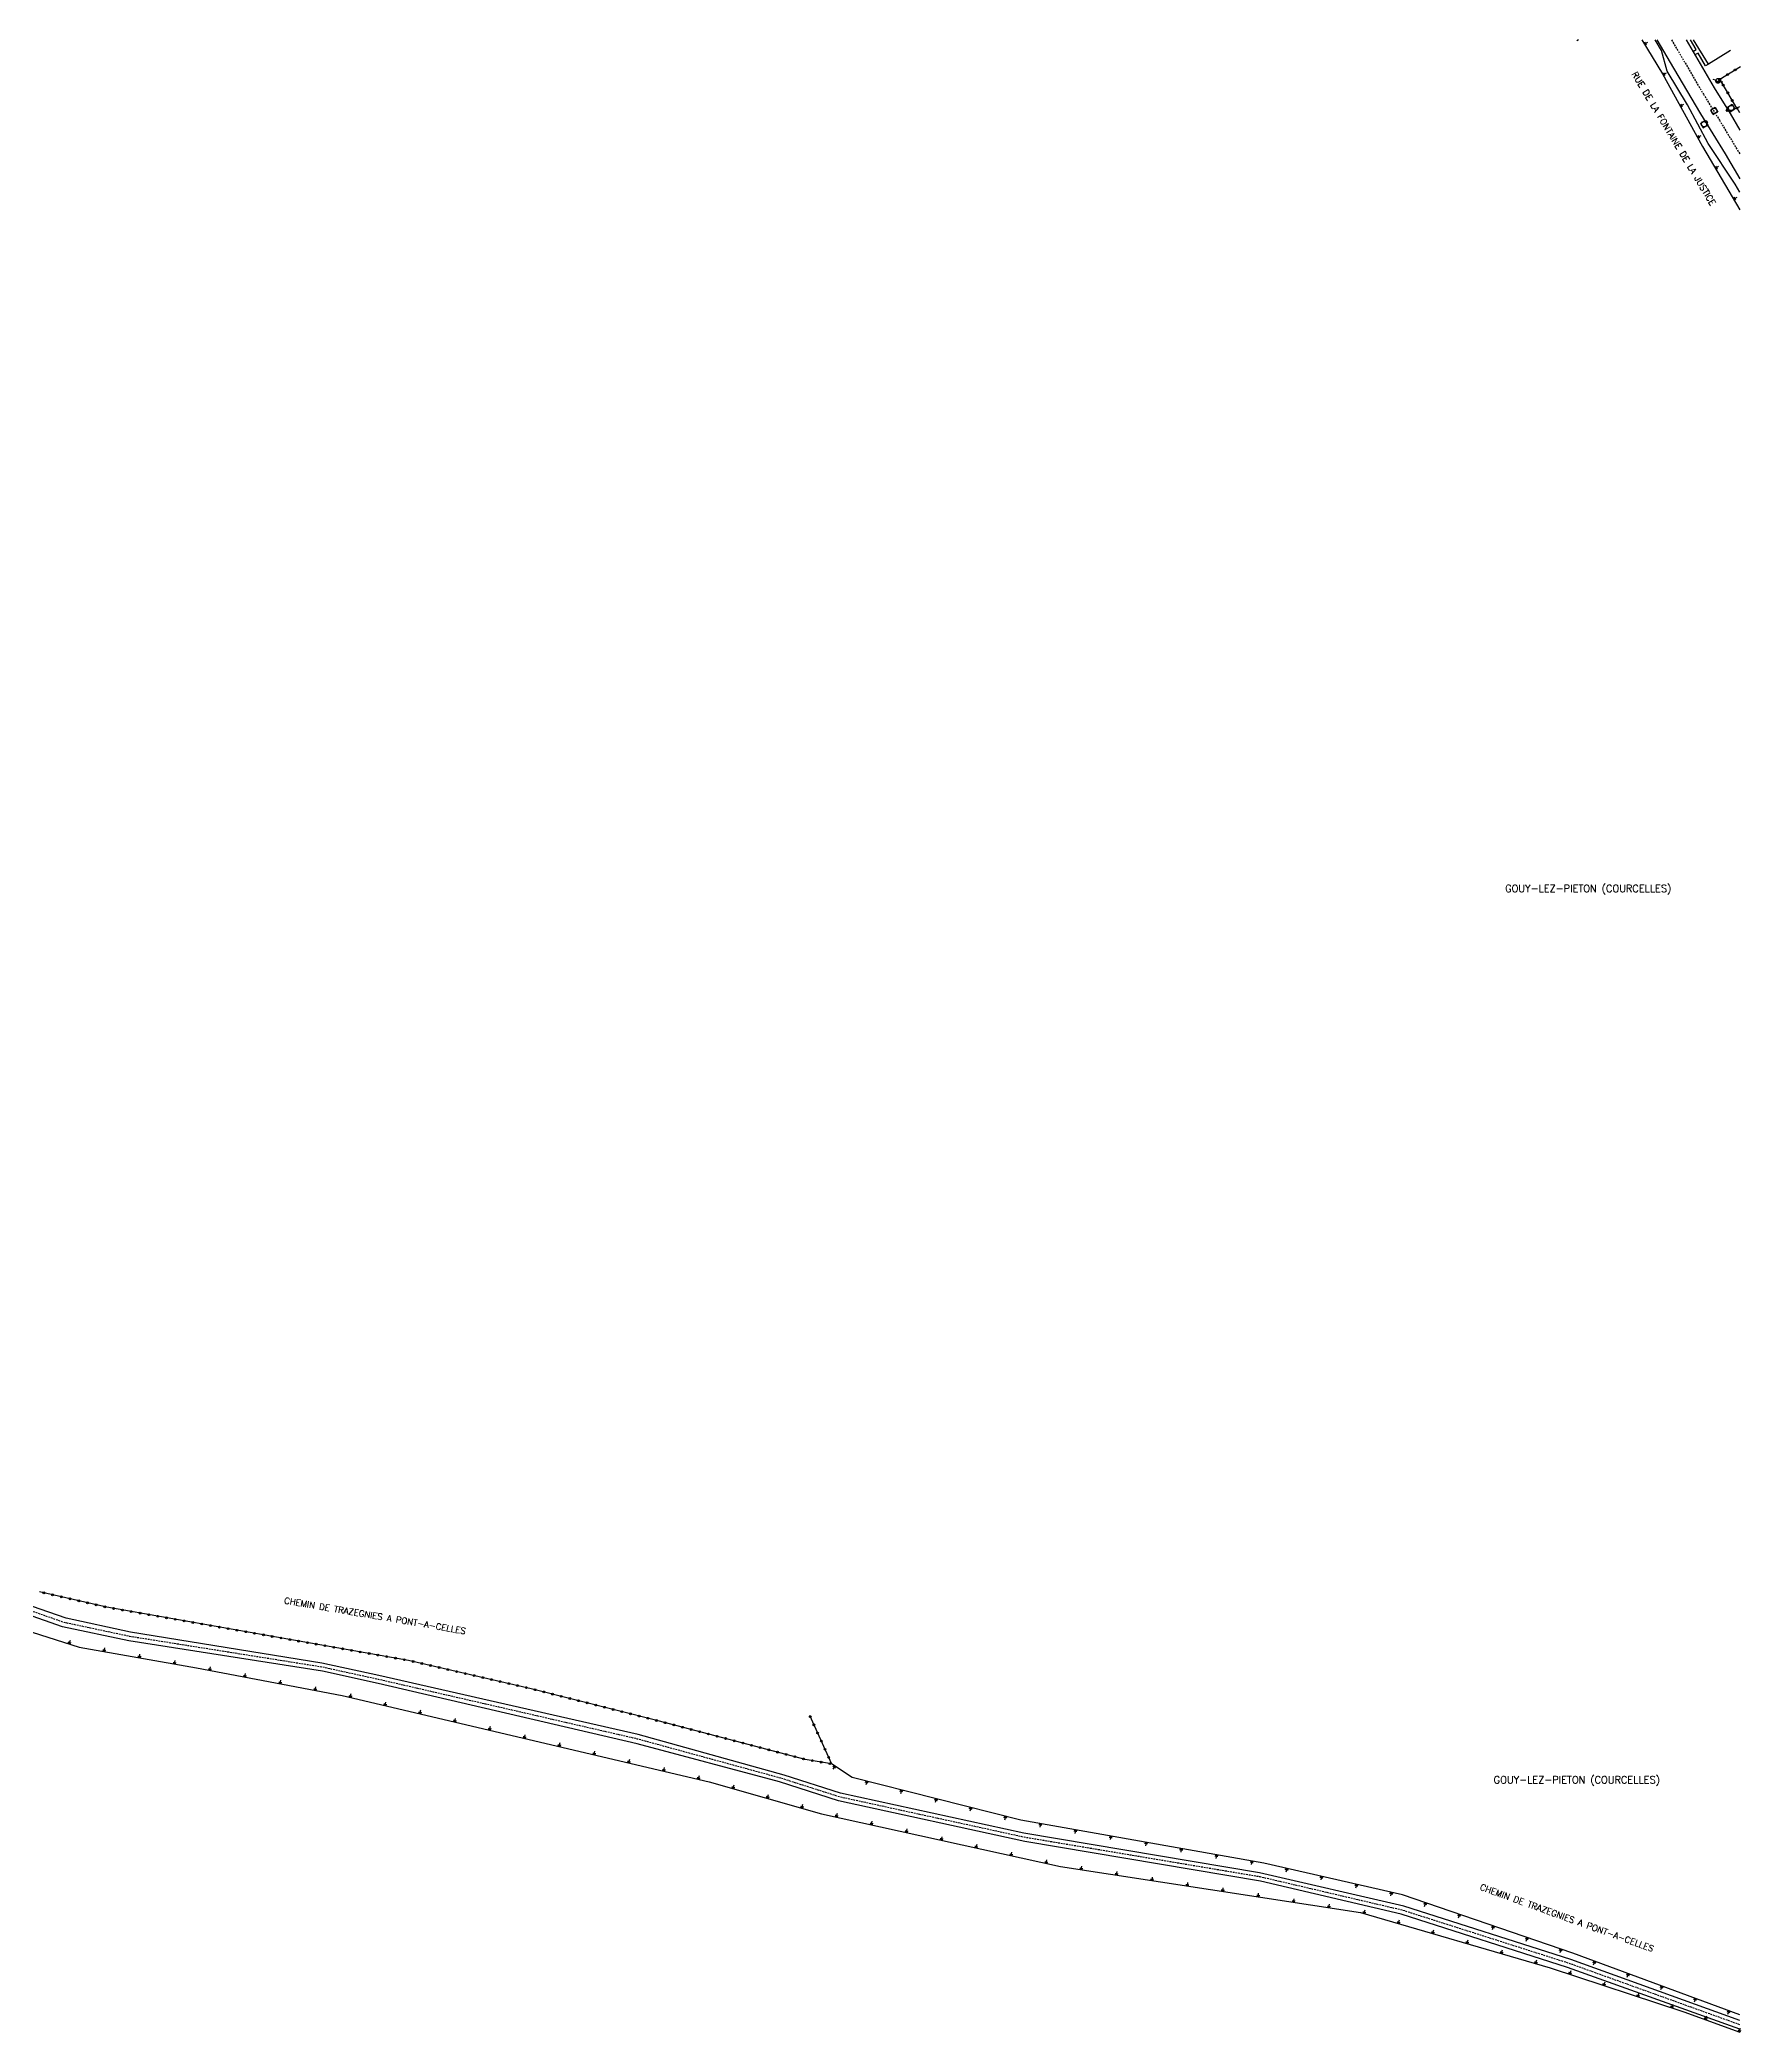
# Model space of a CAD drawing. Header units: millimetres. Extents: x 147000 to 148000, y 130000 to 131001.
# Drawn here: x 147525 to 148000, y 130443 to 131000 of the extents above; entities that cross this region are included whole.
import ezdxf
from ezdxf.enums import TextEntityAlignment as Align

# ---------------------------------------------------------------- set-up
doc = ezdxf.new("R2010")
doc.units = ezdxf.units.MM
doc.linetypes.add('DASHED', pattern=[0.75, 0.5, -0.25])
doc.layers.get('0').update_dxf_attribs({"linetype": 'CONTINUOUS'})
for name, color, linetype in [('W0001', 6, 'DASHED'), ('W0008', 7, 'CONTINUOUS'), ('W0100', 7, 'CONTINUOUS'), ('W0211', 2, 'CONTINUOUS'), ('W0322', 7, 'CONTINUOUS'), ('W0334', 7, 'CONTINUOUS'), ('W0400', 7, 'CONTINUOUS'), ('W0420', 7, 'CONTINUOUS'), ('W0471', 7, 'CONTINUOUS'), ('W0980', 7, 'CONTINUOUS'), ('W0989', 7, 'CONTINUOUS')]:
    doc.layers.add(name, color=color, linetype=linetype)
doc.styles.get("Standard").update_dxf_attribs({"font": 'romans.shx', "width": 0.85})

# ---------------------------------------------------------------- blocks, each defined once
blk = doc.blocks.new('t211o')
at = {"color": 0, "linetype": 'Continuous'}
for p, q in [((-0.29, 0.5), (-0.29, 0)), ((0, 1), (0, 0)), ((0.29, 0.5), (0.29, 0))]:
    blk.add_line(p, q, dxfattribs=at)
blk = doc.blocks.new('t322o')
at = {"color": 0, "linetype": 'Continuous'}
for radius in [0.25, 0.15]:
    blk.add_circle((0, 0), radius, dxfattribs=at)
blk = doc.blocks.new('T471')
for p, q in [((-0.333334, 0.333334), (-0.333334, -0.333334)), ((-0.333334, 0.333334), (0.333334, 0.333334)), ((-0.333334, 0), (0, 0)), ((0.500001, 0.500001), (1.000002, 1.000002)), ((-0.500001, -0.500001), (-1.000002, -1.000002)), ((-0.333334, -0.333334), (0.333334, -0.333334))]:
    blk.add_line(p, q)
blk.add_ellipse((0, 0), major_axis=(0.471405, 0.471405), ratio=1, start_param=5.4977871438, end_param=11.780972451)
blk = doc.blocks.new('T420')
for p, q in [((0.75, 0.75), (-0.75, 0.75)), ((-0.75, 0.75), (-0.75, -0.75)), ((0.75, 0.75), (0.75, -0.75)), ((0.75, -0.75), (-0.75, -0.75))]:
    blk.add_line(p, q)
blk.add_ellipse((0, 0), major_axis=(-0.53, 0.53), ratio=1, start_param=3.926991, end_param=10.210176)
blk = doc.blocks.new('T400')
for p, q in [((-0.15, 0.3), (0.15, 0.3)), ((-0.15, -0.25), (-0.15, 0.3)), ((-0.15, 0.15), (0.15, 0.15)), ((-0.15, 0), (0.15, 0)), ((0.15, 0.3), (0.15, -0.25)), ((-0.15, -0.15), (0.15, -0.15)), ((-0.15, -0.25), (-0.15, -0.3)), ((-0.15, -0.3), (0.15, -0.3)), ((0.15, -0.3), (0.15, -0.25))]:
    blk.add_line(p, q)

msp = doc.modelspace()

# ---------------------------------------------------------------- linework, layer by layer
at = {"layer": 'W0001'}
msp.add_lwpolyline([(147980.87, 131000), (147989.76, 130984.83), (147994.23, 130977.57), (148000, 130968.02)], dxfattribs=at)
at = {"layer": 'W0001', "flags": 128}
msp.add_lwpolyline([(148000, 130445.1), (147952.24, 130462.27), (147905.66, 130477.12), (147865.86, 130486.45), (147799.95, 130497.52), (147748.27, 130508.81), (147732.17, 130513.96), (147691.84, 130524.98), (147619.39, 130541.65), (147603.65, 130545.09), (147549.84, 130553.67), (147531.59, 130557.56), (147502.95, 130567.53), (147490.93, 130572.42), (147481.93, 130577.21), (147478.39, 130578.76, 0.109593), (147472.76, 130579.85, 5.602792)], format="xyb", dxfattribs=at)
at = {"layer": 'W0008'}
for points in [[(147976.73, 131000), (147981.37, 130992.09), (147988.93, 130979.33), (147995.82, 130968.14), (148000, 130961.14)], [(147984.93, 131000), (147992.76, 130986.63), (147997.22, 130979.39), (148000, 130974.79)], [(148000, 130446.34), (147952.75, 130463.41), (147906, 130478.25), (147865.7, 130487.6), (147799.84, 130498.69), (147748.54, 130509.89), (147732.83, 130514.93), (147691.98, 130526.28), (147619.49, 130542.78), (147603.54, 130546.24), (147550.08, 130554.88), (147532.08, 130558.81), (147503.48, 130568.62), (147491.59, 130573.56), (147482.67, 130578.58), (147478.93, 130581.38)], [(148000, 130443.86), (147951.74, 130461.12), (147905.32, 130476), (147866.01, 130485.3), (147800.07, 130496.35), (147748.01, 130507.73), (147731.51, 130512.99), (147691.7, 130523.68), (147619.29, 130540.52), (147603.76, 130543.94), (147549.6, 130552.46), (147531.11, 130556.32), (147502.42, 130566.44), (147490.27, 130571.27), (147481.19, 130575.85), (147477.85, 130576.13)]]:
    msp.add_lwpolyline(points, dxfattribs=at)
at = {"layer": 'W0100'}
msp.add_lwpolyline([(147997.31, 130997.02), (147991.19, 130993.21), (147986.96, 131000)], dxfattribs=at)
at = {"layer": 'W0211'}
for points in [[(147972.54, 131000), (147978.32, 130990.52), (147989.55, 130970.19), (148000, 130952.47)], [(148000, 130957.44), (147998.67, 130959.7), (147991.12, 130971.02), (147985.29, 130981.87), (147979.66, 130991.26), (147978.05, 130997.03), (147976.27, 131000)], [(148000, 130979.58), (147999.21, 130980.94)], [(147479.46, 130575.99), (147484.42, 130571.13), (147490.79, 130567.29), (147500.88, 130562.43), (147513.82, 130557.67), (147535.71, 130550.71), (147568.58, 130544.87), (147609.22, 130537.18), (147711.82, 130513.05), (147743.21, 130504.13), (147810.03, 130489.32), (147893.94, 130476.47), (147946.95, 130461.02), (147984.26, 130448.71), (148000, 130443.05)], [(148000, 130447.93), (147953.26, 130465.11), (147905.65, 130481.41), (147866.87, 130490.31), (147799.01, 130502.31), (147751.78, 130514.28), (147746.09, 130518.03)]]:
    msp.add_lwpolyline(points, dxfattribs=at)
at = {"layer": 'W0322'}
for points in [[(147954.82, 131000), (147954.4, 130999.77)], [(147994.39, 130988.98), (148000.13, 130992.51)], [(147999.11, 130980.89), (147994.39, 130988.98)], [(147999.11, 130980.89), (148000, 130981.35)], [(147739.9, 130531.69), (147746.09, 130518.03), (147738.71, 130519.31), (147697.63, 130530.06), (147662.09, 130539.06), (147627.76, 130546.96), (147543.49, 130561.82), (147524.66, 130566.15)]]:
    msp.add_lwpolyline(points, dxfattribs=at)
at = {"layer": 'W0334'}
for points in [[(147986.83, 130996.75), (147987.73, 130997.28), (147986.12, 131000)], [(147991.19, 130993.21), (147990.38, 130992.74), (147988.29, 130996.29), (147987.41, 130995.77)]]:
    msp.add_lwpolyline(points, dxfattribs=at)

# ---------------------------------------------------------------- block references
at = {"layer": 'W0211'}
for p, rotation in [((147973.3, 130998.76), 301.3364580446605), ((147978.49, 130990.21), 298.920084599754), ((147983.32, 130981.46), 298.920084599754), ((147988.16, 130972.7), 298.920084599754), ((147993.17, 130964.05), 300.5400889710112), ((147998.25, 130955.44), 300.5400889710112), ((147532.88, 130551.61), 342.3585327641771), ((147542.64, 130549.48), 349.924023333725), ((147552.48, 130547.73), 349.924023333725), ((147562.33, 130545.98), 349.924023333725), ((147572.17, 130544.19), 349.284871832316), ((147581.99, 130542.33), 349.284871832316), ((147591.82, 130540.47), 349.284871832316), ((147601.64, 130538.61), 349.284871832316), ((147611.45, 130536.65), 346.76613838078), ((147621.18, 130534.36), 346.76613838078), ((147630.92, 130532.07), 346.76613838078), ((147640.65, 130529.79), 346.76613838078), ((147650.39, 130527.5), 346.76613838078), ((147660.12, 130525.21), 346.76613838078), ((147669.85, 130522.92), 346.76613838078), ((147679.59, 130520.63), 346.76613838078), ((147689.32, 130518.34), 346.76613838078), ((147699.06, 130516.05), 346.76613838078), ((147747.04, 130517.4), 146.666982828706), ((147708.79, 130513.76), 346.76613838078), ((147718.45, 130511.17), 344.1471836246749), ((147728.07, 130508.43), 344.1471836246749), ((147755.98, 130513.22), 165.769372560549), ((147765.67, 130510.76), 165.769372560549), ((147737.69, 130505.7), 344.1471836246749), ((147747.37, 130503.21), 347.502573866171), ((147775.36, 130508.3), 165.769372560549), ((147785.06, 130505.85), 165.769372560549), ((147757.13, 130501.05), 347.502573866171), ((147766.89, 130498.89), 347.502573866171), ((147794.75, 130503.39), 165.769372560549), ((147804.53, 130501.33), 169.970345338905), ((147814.37, 130499.59), 169.970345338905), ((147776.66, 130496.72), 347.502573866171), ((147786.42, 130494.56), 347.502573866171), ((147796.18, 130492.39), 347.502573866171), ((147824.22, 130497.85), 169.970345338905), ((147834.07, 130496.11), 169.970345338905), ((147843.92, 130494.36), 169.970345338905), ((147853.76, 130492.62), 169.970345338905), ((147805.95, 130490.23), 347.502573866171), ((147815.78, 130488.44), 351.293811368324), ((147825.66, 130486.93), 351.293811368324), ((147863.61, 130490.88), 169.970345338905), ((147873.39, 130488.81), 167.080328854297), ((147835.55, 130485.42), 351.293811368324), ((147845.43, 130483.9), 351.293811368324), ((147855.32, 130482.39), 351.293811368324), ((147865.2, 130480.88), 351.293811368324), ((147883.14, 130486.57), 167.080328854297), ((147892.88, 130484.34), 167.080328854297), ((147902.63, 130482.1), 167.080328854297), ((147875.09, 130479.36), 351.293811368324), ((147884.97, 130477.85), 351.293811368324), ((147894.83, 130476.22), 343.749922855467), ((147912.18, 130479.17), 161.100120807654), ((147921.64, 130475.93), 161.100120807654), ((147904.43, 130473.42), 343.749922855467), ((147914.03, 130470.62), 343.749922855467), ((147931.1, 130472.69), 161.100120807654), ((147923.63, 130467.82), 343.749922855467), ((147933.23, 130465.02), 343.749922855467), ((147940.56, 130469.46), 161.100120807654), ((147950.02, 130466.22), 161.100120807654), ((147942.83, 130462.22), 343.749922855467), ((147952.38, 130459.23), 341.732076315219), ((147959.44, 130462.84), 159.822804163369), ((147968.82, 130459.39), 159.822804163369), ((147961.87, 130456.1), 341.732076315219), ((147971.37, 130452.96), 341.732076315219), ((147978.21, 130455.94), 159.822804163369), ((147980.86, 130449.83), 341.732076315219), ((147987.59, 130452.49), 159.822804163369), ((147996.98, 130449.04), 159.822804163369), ((147990.3, 130446.54), 340.237118442579), ((147999.72, 130443.16), 340.237118442579)]:
    msp.add_blockref('t211o', p, dxfattribs=dict(at, rotation=rotation))
at = {"layer": 'W0322'}
for p, rotation in [((147994.39, 130988.98), 31.541374009189), ((147996.52, 130990.29), 31.541374009189), ((147998.65, 130991.6), 31.541374009189), ((147995.33, 130987.36), 120.263302749418), ((147996.59, 130985.2), 120.263302749418), ((147997.85, 130983.05), 120.263302749418), ((147999.11, 130980.89), 27.5967680185112), ((147525.87, 130565.87), 167.0446427221477), ((147528.31, 130565.31), 167.0446427221477), ((147530.75, 130564.75), 167.0446427221477), ((147533.18, 130564.19), 167.0446427221477), ((147535.62, 130563.63), 167.0446427221477), ((147538.06, 130563.07), 167.0446427221477), ((147540.49, 130562.51), 167.0446427221477), ((147542.93, 130561.95), 167.0446427221477), ((147545.38, 130561.49), 170.0004556536678), ((147547.85, 130561.05), 170.0004556536678), ((147550.31, 130560.62), 170.0004556536678), ((147552.77, 130560.18), 170.0004556536678), ((147555.23, 130559.75), 170.0004556536678), ((147557.69, 130559.32), 170.0004556536678), ((147560.16, 130558.88), 170.0004556536678), ((147562.62, 130558.45), 170.0004556536678), ((147565.08, 130558.01), 170.0004556536678), ((147567.54, 130557.58), 170.0004556536678), ((147570, 130557.15), 170.0004556536678), ((147572.47, 130556.71), 170.0004556536678), ((147574.93, 130556.28), 170.0004556536678), ((147577.39, 130555.84), 170.0004556536678), ((147579.85, 130555.41), 170.0004556536678), ((147582.31, 130554.98), 170.0004556536678), ((147584.78, 130554.54), 170.0004556536678), ((147587.24, 130554.11), 170.0004556536678), ((147589.7, 130553.67), 170.0004556536678), ((147592.16, 130553.24), 170.0004556536678), ((147594.62, 130552.8), 170.0004556536678), ((147597.09, 130552.37), 170.0004556536678), ((147599.55, 130551.94), 170.0004556536678), ((147602.01, 130551.5), 170.0004556536678), ((147604.47, 130551.07), 170.0004556536678), ((147606.94, 130550.63), 170.0004556536678), ((147609.4, 130550.2), 170.0004556536678), ((147611.86, 130549.77), 170.0004556536678), ((147614.32, 130549.33), 170.0004556536678), ((147616.78, 130548.9), 170.0004556536678), ((147619.25, 130548.46), 170.0004556536678), ((147621.71, 130548.03), 170.0004556536678), ((147624.17, 130547.6), 170.0004556536678), ((147626.63, 130547.16), 170.0004556536678), ((147629.08, 130546.66), 167.0334259932062), ((147631.52, 130546.1), 167.0334259932062), ((147633.95, 130545.54), 167.0334259932062), ((147636.39, 130544.98), 167.0334259932062), ((147638.82, 130544.41), 167.0334259932062), ((147641.26, 130543.85), 167.0334259932062), ((147643.7, 130543.29), 167.0334259932062), ((147646.13, 130542.73), 167.0334259932062), ((147648.57, 130542.17), 167.0334259932062), ((147651.01, 130541.61), 167.0334259932062), ((147653.44, 130541.05), 167.0334259932062), ((147655.88, 130540.49), 167.0334259932062), ((147658.31, 130539.93), 167.0334259932062), ((147660.75, 130539.37), 167.0334259932062), ((147663.18, 130538.78), 165.7872999084506), ((147665.6, 130538.17), 165.7872999084506), ((147668.03, 130537.55), 165.7872999084506), ((147670.45, 130536.94), 165.7872999084506), ((147672.88, 130536.33), 165.7872999084506), ((147675.3, 130535.71), 165.7872999084506), ((147677.72, 130535.1), 165.7872999084506), ((147680.15, 130534.48), 165.7872999084506), ((147682.57, 130533.87), 165.7872999084506), ((147684.99, 130533.26), 165.7872999084506), ((147687.42, 130532.64), 165.7872999084506), ((147689.84, 130532.03), 165.7872999084506), ((147692.26, 130531.42), 165.7872999084506), ((147694.69, 130530.8), 165.7872999084506), ((147697.11, 130530.19), 165.7872999084506), ((147699.53, 130529.56), 165.3387064738795), ((147701.95, 130528.93), 165.3387064738795), ((147704.37, 130528.29), 165.3387064738795), ((147706.79, 130527.66), 165.3387064738795), ((147709.2, 130527.03), 165.3387064738795), ((147711.62, 130526.4), 165.3387064738795), ((147714.04, 130525.76), 165.3387064738795), ((147740.11, 130531.25), 294.3545253934511), ((147741.14, 130528.97), 294.3545253934511), ((147742.17, 130526.69), 294.3545253934511), ((147716.46, 130525.13), 165.3387064738795), ((147718.88, 130524.5), 165.3387064738795), ((147721.3, 130523.86), 165.3387064738795), ((147723.72, 130523.23), 165.3387064738795), ((147726.13, 130522.6), 165.3387064738795), ((147728.55, 130521.97), 165.3387064738795), ((147730.97, 130521.33), 165.3387064738795), ((147733.39, 130520.7), 165.3387064738795), ((147743.2, 130524.42), 294.3545253934511), ((147744.23, 130522.14), 294.3545253934511), ((147735.81, 130520.07), 165.3387064738795), ((147738.23, 130519.44), 165.3387064738795), ((147740.68, 130518.97), 170.1579146513394), ((147743.14, 130518.54), 170.1579146513394), ((147745.26, 130519.86), 294.3545253934511), ((147745.61, 130518.11), 170.1579146513394)]:
    msp.add_blockref('t322o', p, dxfattribs=dict(at, rotation=rotation))
at = {"layer": 'W0400'}
for p, rotation in [((147990.67, 130977.01), 211.601163908027), ((147996.39, 130980.27), 211.1252062040169)]:
    msp.add_blockref('T400', p, dxfattribs=dict(at, rotation=rotation))
at = {"layer": 'W0420'}
for p, rotation in [((147989.95, 130976.4), 121.601163908027), ((147992.78, 130980.13), 121.601163908027), ((147997.52, 130980.95), 121.125206204017)]:
    msp.add_blockref('T420', p, dxfattribs=dict(at, rotation=rotation))
at = {"layer": 'W0471', "rotation": 121.61482347182}
msp.add_blockref('T471', (147993.87, 130988.55), dxfattribs=at)

# ---------------------------------------------------------------- texts
at = {"layer": 'W0980'}
for p in [(147957.58, 130762.63), (147954.39, 130513.45)]:
    msp.add_text('GOUY-LEZ-PIETON (COURCELLES)', height=2, dxfattribs=at).set_placement(p, align=Align.MIDDLE)
at = {"layer": 'W0989'}
for s, rotation, p in [('RUE DE LA FONTAINE DE LA JUSTICE', 300.9315, (147981.49, 130972.41)), ('CHEMIN DE TRAZEGNIES A PONT-A-CELLES', 350.355, (147618.45, 130559.45)), ('CHEMIN DE TRAZEGNIES A PONT-A-CELLES', 340.1607, (147951.62, 130475.01))]:
    msp.add_text(s, height=1.75, rotation=rotation, dxfattribs=at).set_placement(p, align=Align.MIDDLE)

doc.saveas('drawing.dxf')
